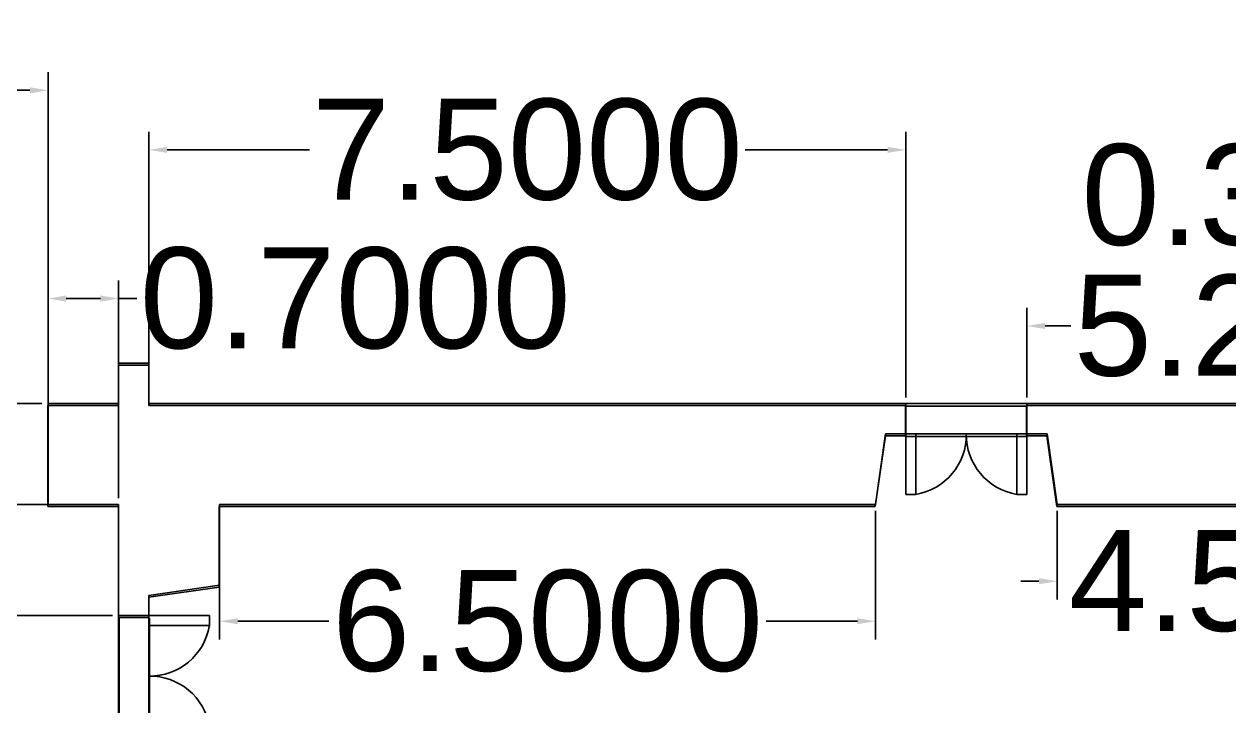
# Model space of a CAD drawing. Header units: inches. Extents: x -22 to 121, y -8 to 90.
# Drawn here: x 9.06 to 21, y 8.4 to 15.16 of the extents above; entities that cross this region are included whole.
import ezdxf

# ---------------------------------------------------------------- set-up
doc = ezdxf.new("R2010")
doc.units = ezdxf.units.IN
doc.header["$MEASUREMENT"] = 0
doc.layers.get('0').update_dxf_attribs({"color": 250})
for name, color, linetype in [('Dimensoes', 130, 'Continuous'), ('paredes1', 170, 'Continuous'), ('paredes2', 170, 'Continuous'), ('paredes3', 170, 'Continuous'), ('Portas1', 18, 'Continuous'), ('Portas2', 18, 'Continuous'), ('Portas2D', 40, 'Continuous'), ('Portas3', 18, 'Continuous')]:
    doc.layers.add(name, color=color, linetype=linetype)
doc.styles.get("Standard").update_dxf_attribs({"font": 'arial.ttf', "height": 1})
doc.dimstyles.new('Anotativo', dxfattribs={"dimscale": 0, "dimtxt": 0.18, "dimasz": 0.18, "dimexe": 0.18, "dimexo": 0.0625, "dimgap": 0.09, "dimtad": 0, "dimtih": 1, "dimtoh": 1, "dimdec": 4, "dimzin": 0, "dimdsep": 46, "dimtxsty": 'Standard', "dimcen": 0.09, "dimadec": 0, "dimazin": 0, "dimtfac": 1, "dimtdec": 4, "dimtofl": 0, "dimtmove": 0, "dimatfit": 3, "dimfxl": 1, "dimtolj": 1, "dimtzin": 0, "dimarcsym": 0})

# ---------------------------------------------------------------- blocks, each defined once
blk = doc.blocks.new('parede2.7')
at = {"layer": 'paredes2'}
for p, q in [((61.60583119830982, -16.94205838519441), (61.60583119830982, -16.94205838519441)), ((61.60583119830982, -17.34205838519441), (61.60583119830982, -16.94205838519441)), ((61.60583119830982, -16.94205838519441), (61.90583119830982, -16.94205838519441)), ((61.90583119830982, -16.94205838519441), (61.90583119830982, -17.34205838519441)), ((56.40583119830982, -17.34205838519441), (56.40583119830982, -17.64205838519442)), ((56.40583119830982, -17.34205838519441), (61.60583119830982, -17.34205838519441)), ((61.90583119830982, -17.34205838519441), (62.20583119830982, -17.34205838519441)), ((62.20583119830982, -17.34205838519441), (62.20583119830982, -18.97205838519442)), ((56.40583119830982, -17.64205838519442), (56.60583119830982, -17.64205838519442)), ((56.60583119830982, -17.64205838519442), (56.70583119830982, -18.34205838519441)), ((56.70583119830982, -18.34205838519441), (61.20583119830982, -18.34205838519441)), ((61.20583119830982, -19.14205838519442), (61.20583119830982, -18.34205838519441)), ((61.60583119830982, -19.04205838519442), (62.20583119830982, -18.97205838519442)), ((62.20583119830982, -18.97205838519442), (62.20583119830982, -18.97205838519442)), ((61.60583119830982, -19.04205838519442), (61.60583119830982, -19.14205838519442)), ((61.60583119830982, -19.14205838519442), (61.20583119830982, -19.14205838519442))]:
    blk.add_line(p, q, dxfattribs=at)
blk = doc.blocks.new('parede2.8')
at = {"layer": 'paredes2'}
for p, q in [((47.40583119830982, -17.34205838519441), (47.40583119830982, -16.94205838519441)), ((47.40583119830982, -16.94205838519441), (47.70583119830982, -16.94205838519441)), ((47.70583119830982, -16.94205838519441), (47.70583119830982, -17.34205838519441)), ((46.70583119830982, -17.34205838519441), (46.70583119830982, -18.34205838519441)), ((47.40583119830982, -17.34205838519441), (46.70583119830982, -17.34205838519441)), ((47.10583119830982, -17.34205838519441), (47.23654137683404, -17.34205838519441)), ((47.70583119830982, -17.34205838519441), (55.20583119830982, -17.34205838519441)), ((50.06059548570593, -17.34205838519441), (50.06059548570593, -17.34205838519441)), ((55.20583119830982, -17.34205838519441), (55.20583119830982, -17.64205838519441)), ((54.90583119830982, -18.34205838519441), (55.00583119830982, -17.64205838519441)), ((55.20583119830982, -17.64205838519441), (55.00583119830982, -17.64205838519441)), ((47.40583119830982, -18.34205838519441), (46.70583119830982, -18.34205838519441)), ((47.40583119830982, -19.44205838519441), (47.40583119830982, -18.34205838519441)), ((54.90583119830982, -18.34205838519441), (48.40583119830982, -18.34205838519441)), ((48.40583119830982, -18.34205838519441), (48.40583119830982, -19.14205838519442)), ((48.60583119830982, -18.34205838519442), (48.60583119830982, -18.34205838519442)), ((48.40583119830982, -19.14205838519442), (47.70583119830982, -19.24205838519442)), ((47.70583119830982, -19.44205838519441), (47.70583119830982, -19.24205838519442)), ((47.40583119830982, -19.44205838519441), (47.70583119830982, -19.44205838519441))]:
    blk.add_line(p, q, dxfattribs=at)
blk = doc.blocks.new('parede3.7')
at = {"layer": 'paredes3'}
for p, q in [((96.46592668191148, -15.92386051335507), (96.46592668191148, -15.92386051335507)), ((96.46592668191148, -16.32386051335507), (96.46592668191148, -15.92386051335507)), ((96.46592668191148, -15.92386051335507), (96.76592668191148, -15.92386051335507)), ((96.76592668191148, -15.92386051335507), (96.76592668191148, -16.32386051335507)), ((91.26592668191148, -16.32386051335507), (91.26592668191148, -16.62386051335508)), ((91.26592668191148, -16.32386051335507), (96.46592668191148, -16.32386051335507)), ((96.76592668191148, -16.32386051335507), (97.06592668191148, -16.32386051335507)), ((97.06592668191148, -16.32386051335507), (97.06592668191148, -17.95386051335507)), ((91.26592668191148, -16.62386051335508), (91.46592668191148, -16.62386051335508)), ((91.46592668191148, -16.62386051335508), (91.56592668191148, -17.32386051335507)), ((91.56592668191148, -17.32386051335507), (96.06592668191148, -17.32386051335507)), ((96.06592668191148, -18.12386051335508), (96.06592668191148, -17.32386051335507)), ((96.46592668191148, -18.02386051335507), (97.06592668191148, -17.95386051335507)), ((96.46592668191148, -18.02386051335507), (96.46592668191148, -18.12386051335508)), ((97.06592668191148, -17.95386051335507), (97.06592668191148, -17.95386051335507)), ((96.46592668191148, -18.12386051335508), (96.06592668191148, -18.12386051335508))]:
    blk.add_line(p, q, dxfattribs=at)
blk = doc.blocks.new('parede3.8')
at = {"layer": 'paredes3'}
for p, q in [((82.26592668191148, -16.32386051335507), (82.26592668191148, -15.92386051335507)), ((82.26592668191148, -15.92386051335507), (82.56592668191148, -15.92386051335507)), ((82.56592668191148, -15.92386051335507), (82.56592668191148, -16.32386051335507)), ((81.56592668191148, -16.32386051335507), (81.56592668191148, -17.32386051335507)), ((82.26592668191148, -16.32386051335507), (81.56592668191148, -16.32386051335507)), ((81.96592668191148, -16.32386051335507), (82.09663686043571, -16.32386051335507)), ((82.56592668191148, -16.32386051335507), (90.06592668191148, -16.32386051335507)), ((84.9206909693076, -16.32386051335507), (84.9206909693076, -16.32386051335507)), ((90.06592668191148, -16.32386051335507), (90.06592668191148, -16.62386051335507)), ((89.76592668191148, -17.32386051335507), (89.86592668191147, -16.62386051335507)), ((90.06592668191148, -16.62386051335507), (89.86592668191147, -16.62386051335507)), ((82.26592668191148, -17.32386051335507), (81.56592668191148, -17.32386051335507)), ((82.26592668191148, -18.42386051335507), (82.26592668191148, -17.32386051335507)), ((89.76592668191148, -17.32386051335507), (83.26592668191148, -17.32386051335507)), ((83.26592668191148, -17.32386051335507), (83.26592668191148, -18.12386051335508)), ((83.46592668191148, -17.32386051335508), (83.46592668191148, -17.32386051335508)), ((83.26592668191148, -18.12386051335508), (82.56592668191148, -18.22386051335507)), ((82.56592668191148, -18.42386051335507), (82.56592668191148, -18.22386051335507)), ((82.26592668191148, -18.42386051335507), (82.56592668191148, -18.42386051335507))]:
    blk.add_line(p, q, dxfattribs=at)
blk = doc.blocks.new('porta1.2')
at = {"layer": 'Portas1', "linetype": 'ByBlock', "true_color": 0xf9f7d7}
h = blk.add_hatch(color=7, dxfattribs=at)
h.dxf.hatch_style = 1
h.paths.add_polyline_path([(1.018053059459396, -0.1822653437241222), (1.018053059459396, 0.2777346562758778), (-0.1819469405406039, 0.2777346562758778), (-0.1819469405406039, -0.1822653437241221)])
at = {"layer": 'Portas1', "linetype": 'ByBlock', "true_color": 0xf9f7d7, "extrusion": (1.224646799147353e-16, 0, -1)}
h = blk.add_hatch(color=7, dxfattribs=at)
h.dxf.hatch_style = 1
h.paths.add_polyline_path([(0.1819469405406039, -0.1822653437241217), (0.1819469405406039, 0.2777346562758782), (-1.018053059459396, 0.2777346562758782), (-1.018053059459396, -0.1822653437241217)])
at = {"layer": 'Portas1', "linetype": 'ByBlock', "true_color": 0xdcdcac}
h = blk.add_hatch(color=254, dxfattribs=at)
h.dxf.hatch_style = 1
h.paths.add_polyline_path([(1.018053059459396, -0.2822653437241223), (1.018053059459396, -0.1822653437241222), (-0.1819469405406039, -0.1822653437241222), (-0.1819469405406039, -0.2822653437241223)])
at = {"layer": 'Portas1', "linetype": 'ByBlock', "true_color": 0xdcdcac, "extrusion": (1.224646799147353e-16, 0, -1)}
h = blk.add_hatch(color=254, dxfattribs=at)
h.dxf.hatch_style = 1
h.paths.add_polyline_path([(0.1819469405406039, -0.2822653437241223), (0.1819469405406039, -0.1822653437241217), (-1.018053059459396, -0.1822653437241217), (-1.018053059459396, -0.2822653437241223)])
at = {"layer": 'Portas1', "linetype": 'ByBlock', "true_color": 0xffffff}
h = blk.add_hatch(color=7, dxfattribs=at)
h.dxf.hatch_style = 1
h.paths.add_polyline_path([(-0.1819469405406039, -0.2822653437241223), (-0.1819469405406038, -0.9222653428443843), (1.018053059459396, -0.9222653428443843), (1.018053059459396, -0.2822653437241223)])
h.paths.add_polyline_path([(0.4580530594593962, -0.3422653437241223), (0.9580530594593962, -0.3422653437241223), (0.9580530594593962, -0.8422653437241223), (0.4580530594593962, -0.8422653437241223)], flags=16)
h.paths.add_polyline_path([(0.3780530594593962, -0.8422653437241223), (-0.1219469405406038, -0.8422653437241223), (-0.121946940540604, -0.3422653437241223), (0.3780530594593962, -0.3422653437241223)], flags=16)
at = {"layer": 'Portas1', "linetype": 'ByBlock', "true_color": 0xffffff, "extrusion": (1.224646799147353e-16, 0, -1)}
h = blk.add_hatch(color=7, dxfattribs=at)
h.dxf.hatch_style = 1
h.paths.add_polyline_path([(0.1819469405406039, -0.9222653428443839), (0.1819469405406039, -0.2822653437241223), (-1.018053059459396, -0.2822653437241223), (-1.018053059459396, -0.9222653428443839)])
h.paths.add_polyline_path([(0.1219469405406043, -0.8422653437241219), (-0.3780530594593957, -0.8422653437241219), (-0.3780530594593957, -0.3422653437241219), (0.1219469405406043, -0.3422653437241219)], flags=16)
h.paths.add_polyline_path([(-0.4580530594593958, -0.8422653437241219), (-0.9580530594593967, -0.8422653437241219), (-0.9580530594593967, -0.3422653437241219), (-0.4580530594593958, -0.3422653437241219)], flags=16)
at = {"layer": 'Portas1', "linetype": 'ByBlock', "true_color": 0xc9ddde}
h = blk.add_hatch(color=254, dxfattribs=at)
h.dxf.hatch_style = 1
h.paths.add_polyline_path([(0.3780530594593962, -0.3422653437241223), (-0.121946940540604, -0.3422653437241223), (-0.1219469405406038, -0.8422653437241223), (0.3780530594593962, -0.8422653437241223)])
h.paths.add_polyline_path([(0.4580530594593962, -0.3422653437241223), (0.4580530594593962, -0.8422653437241223), (0.9580530594593962, -0.8422653437241223), (0.9580530594593962, -0.3422653437241223)])
at = {"layer": 'Portas1', "linetype": 'ByBlock', "true_color": 0xc9ddde, "extrusion": (1.224646799147353e-16, 0, -1)}
h = blk.add_hatch(color=254, dxfattribs=at)
h.dxf.hatch_style = 1
h.paths.add_polyline_path([(-0.4580530594593958, -0.8422653437241219), (-0.4580530594593958, -0.3422653437241219), (-0.9580530594593967, -0.3422653437241219), (-0.9580530594593967, -0.8422653437241219)])
h.paths.add_polyline_path([(0.1219469405406043, -0.8422653437241219), (0.1219469405406043, -0.3422653437241219), (-0.3780530594593957, -0.3422653437241219), (-0.3780530594593957, -0.8422653437241219)])
at = {"layer": 'Portas1', "linetype": 'ByBlock'}
h = blk.add_hatch(color=7, dxfattribs=at)
h.dxf.hatch_style = 1
h.paths.add_polyline_path([(0.4180530564823783, -0.9222653428443843), (-0.1819469405406039, -0.9222653428443843), (-0.1819469405406039, -3.422265343724122), (0.4180530564823779, -3.422265343724122)])
h.paths.add_polyline_path([(1.018053059459396, -0.9222653428443843), (0.4180530564823783, -0.9222653428443843), (0.4180530564823779, -3.422265343724122), (1.018053059459396, -3.422265343724122)])
at = {"layer": 'Portas1', "linetype": 'ByBlock', "extrusion": (1.224646799147353e-16, 0, -1)}
h = blk.add_hatch(color=7, dxfattribs=at)
h.dxf.hatch_style = 1
h.paths.add_polyline_path([(-0.4180530624364144, -0.9222653428443839), (-1.018053059459396, -0.9222653428443839), (-1.018053059459396, -3.422265343724122), (-0.4180530624364144, -3.422265343724122)])
h.paths.add_polyline_path([(0.1819469405406039, -0.9222653428443839), (-0.4180530624364144, -0.9222653428443839), (-0.4180530624364144, -3.422265343724122), (0.1819469405406039, -3.422265343724122)])
at = {"layer": 'Portas1', "color": 250, "linetype": 'ByBlock'}
for p, q in [((1.018053059459396, 0.2777346562758778), (-0.1819469405406039, 0.2777346562758778)), ((-0.1819469405406039, 0.2777346562758778), (-0.1819469405406039, -3.422265343724122)), ((1.018053059459396, -3.422265343724122), (1.018053059459396, 0.2777346562758778)), ((-0.1819469405406039, -0.1822653437241222), (1.018053059459396, -0.1822653437241222)), ((1.018053059459396, -0.2822653437241223), (-0.1819469405406039, -0.2822653437241223)), ((-0.1219469405406039, -0.3422653437241223), (0.3780530594593962, -0.3422653437241223)), ((-0.1219469405406039, -0.8422653437241223), (-0.1219469405406039, -0.3422653437241223)), ((0.3780530594593962, -0.3422653437241223), (0.3780530594593962, -0.8422653437241223)), ((0.4580530594593961, -0.3422653437241223), (0.9580530594593962, -0.3422653437241223)), ((0.4580530594593962, -0.8422653437241223), (0.4580530594593962, -0.3422653437241223)), ((0.9580530594593962, -0.3422653437241223), (0.9580530594593962, -0.8422653437241223)), ((-0.1819469435176217, -0.9222653428443843), (1.018053059459396, -0.9222653428443843)), ((0.3780530594593962, -0.8422653437241223), (-0.1219469405406039, -0.8422653437241223)), ((0.4180530564823783, -0.9222653428443843), (0.4180530564823779, -3.422265343724122)), ((0.9580530594593962, -0.8422653437241223), (0.4580530594593962, -0.8422653437241223)), ((-0.1819469405406039, -3.422265343724122), (1.018053059459396, -3.422265343724122))]:
    blk.add_line(p, q, dxfattribs=at)
at = {"layer": 'Portas1', "color": 250, "linetype": 'ByBlock', "extrusion": (1.224646799147353e-16, 0, -1)}
for p, q in [((-0.1819469405406039, 0.2777346562758782, 0.3), (1.018053059459396, 0.2777346562758782, 0.3000000000000002)), ((-0.1819469405406039, -3.422265343724122, 0.3), (-0.1819469405406039, 0.2777346562758782, 0.3)), ((1.018053059459396, 0.2777346562758782, 0.3000000000000002), (1.018053059459396, -3.422265343724122, 0.3000000000000002)), ((1.018053059459396, -0.1822653437241217, 0.3000000000000002), (-0.1819469405406039, -0.1822653437241217, 0.3)), ((-0.1819469405406039, -0.2822653437241223, 0.3), (1.018053059459396, -0.2822653437241223, 0.3000000000000002)), ((0.3780530594593966, -0.3422653437241219, 0.3000000000000001), (-0.1219469405406043, -0.3422653437241219, 0.3)), ((-0.1219469405406043, -0.3422653437241219, 0.3), (-0.1219469405406043, -0.8422653437241219, 0.3)), ((0.3780530594593957, -0.8422653437241219, 0.3000000000000001), (0.3780530594593957, -0.3422653437241219, 0.3000000000000001)), ((0.9580530594593967, -0.3422653437241219, 0.3000000000000002), (0.4580530594593958, -0.3422653437241219, 0.3000000000000001)), ((0.4580530594593958, -0.3422653437241219, 0.3000000000000001), (0.4580530594593958, -0.8422653437241219, 0.3000000000000001)), ((0.9580530594593967, -0.8422653437241219, 0.3000000000000002), (0.9580530594593967, -0.3422653437241219, 0.3000000000000002)), ((1.018053062436414, -0.9222653428443839, 0.3000000000000002), (-0.1819469405406039, -0.9222653428443839, 0.3)), ((-0.1219469405406043, -0.8422653437241219, 0.3), (0.3780530594593957, -0.8422653437241219, 0.3000000000000001)), ((0.4180530624364144, -0.9222653428443839, 0.3000000000000001), (0.4180530624364144, -3.422265343724122, 0.3000000000000001)), ((0.4580530594593958, -0.8422653437241219, 0.3000000000000001), (0.9580530594593967, -0.8422653437241219, 0.3000000000000002)), ((1.018053059459396, -3.422265343724122, 0.3000000000000002), (-0.1819469405406039, -3.422265343724122, 0.3))]:
    blk.add_line(p, q, dxfattribs=at)
blk = doc.blocks.new('parede1.7')
at = {"layer": 'paredes1'}
for p, q in [((24.2, 11.8), (24.2, 11.8)), ((24.2, 11.4), (24.2, 11.8)), ((24.2, 11.8), (24.5, 11.8)), ((24.5, 11.8), (24.5, 11.4)), ((19, 11.4), (19, 11.1)), ((19, 11.4), (24.2, 11.4)), ((24.5, 11.4), (24.8, 11.4)), ((24.8, 11.4), (24.8, 9.77)), ((19, 11.1), (19.2, 11.1)), ((19.2, 11.1), (19.3, 10.4)), ((19.3, 10.4), (23.8, 10.4)), ((23.8, 9.6), (23.8, 10.4)), ((24.2, 9.7), (24.8, 9.77)), ((24.2, 9.7), (24.2, 9.6)), ((24.8, 9.77), (24.8, 9.77)), ((24.2, 9.6), (23.8, 9.6))]:
    blk.add_line(p, q, dxfattribs=at)
blk = doc.blocks.new('parede1.8')
at = {"layer": 'paredes1'}
for p, q in [((10, 11.4), (10, 11.8)), ((10, 11.8), (10.3, 11.8)), ((10.3, 11.8), (10.3, 11.4)), ((9.3, 11.4), (9.3, 10.4)), ((10, 11.4), (9.3, 11.4)), ((9.7, 11.4), (9.830710178524225, 11.4)), ((10.3, 11.4), (17.8, 11.4)), ((12.65476428739611, 11.4), (12.65476428739611, 11.4)), ((17.8, 11.4), (17.8, 11.1)), ((17.5, 10.4), (17.6, 11.1)), ((17.8, 11.1), (17.6, 11.1)), ((10, 10.4), (9.3, 10.4)), ((10, 9.3), (10, 10.4)), ((17.5, 10.4), (11, 10.4)), ((11, 10.4), (11, 9.6)), ((11.2, 10.4), (11.2, 10.4)), ((11, 9.6), (10.3, 9.5)), ((10.3, 9.3), (10.3, 9.5)), ((10, 9.3), (10.3, 9.3))]:
    blk.add_line(p, q, dxfattribs=at)
blk = doc.blocks.new('Porta2.2')
at = {"layer": 'Portas2', "linetype": 'ByBlock', "extrusion": (0, -1, 2.220446049250313e-16)}
h = blk.add_hatch(color=7, dxfattribs=at)
h.dxf.hatch_style = 1
h.paths.add_polyline_path([(5.798510618739668, 2.500000000879733), (5.198510621716686, 2.500000000879733), (5.198510621716686, -4.884981308350689e-15), (5.798510618739668, -4.884981308350689e-15)])
h.paths.add_polyline_path([(6.398510621716685, 2.500000000879733), (5.798510618739668, 2.500000000879733), (5.798510618739668, -4.884981308350689e-15), (6.398510621716685, -4.884981308350689e-15)])
at = {"layer": 'Portas2', "linetype": 'ByBlock', "true_color": 0xf9f7d7, "extrusion": (0, -1, 2.220446049250313e-16)}
h = blk.add_hatch(color=7, dxfattribs=at)
h.dxf.hatch_style = 1
h.paths.add_polyline_path([(6.398510621716685, 3.239999999999995), (6.398510621716685, 3.699999999999995), (5.198510621716686, 3.699999999999995), (5.198510621716686, 3.239999999999996)])
at = {"layer": 'Portas2', "linetype": 'ByBlock', "true_color": 0xdcdcac, "extrusion": (0, -1, 2.220446049250313e-16)}
h = blk.add_hatch(color=254, dxfattribs=at)
h.dxf.hatch_style = 1
h.paths.add_polyline_path([(5.198510621716686, 3.239999999999995), (5.198510621716686, 3.139999999999995), (6.398510621716685, 3.139999999999995), (6.398510621716685, 3.239999999999995)])
at = {"layer": 'Portas2', "linetype": 'ByBlock', "true_color": 0xffffff, "extrusion": (0, -1, 2.220446049250313e-16)}
h = blk.add_hatch(color=7, dxfattribs=at)
h.dxf.hatch_style = 1
h.paths.add_polyline_path([(6.398510621716685, 2.500000000879733), (6.398510621716685, 3.139999999999995), (5.198510621716686, 3.139999999999996), (5.198510621716686, 2.500000000879733)])
h.paths.add_polyline_path([(5.838510621716686, 2.579999999999995), (5.838510621716686, 3.079999999999995), (6.338510621716686, 3.079999999999995), (6.338510621716686, 2.579999999999995)], flags=16)
h.paths.add_polyline_path([(5.758510621716685, 2.579999999999995), (5.258510621716685, 2.579999999999995), (5.258510621716685, 3.079999999999995), (5.758510621716685, 3.079999999999995)], flags=16)
at = {"layer": 'Portas2', "linetype": 'ByBlock', "true_color": 0xc9ddde, "extrusion": (0, -1, 2.220446049250313e-16)}
h = blk.add_hatch(color=254, dxfattribs=at)
h.dxf.hatch_style = 1
h.paths.add_polyline_path([(5.258510621716685, 2.579999999999995), (5.758510621716685, 2.579999999999995), (5.758510621716685, 3.079999999999995), (5.258510621716685, 3.079999999999995)])
h.paths.add_polyline_path([(5.838510621716686, 2.579999999999995), (6.338510621716686, 2.579999999999995), (6.338510621716686, 3.079999999999995), (5.838510621716686, 3.079999999999995)])
at = {"layer": 'Portas2', "linetype": 'ByBlock', "true_color": 0xffffff, "extrusion": (1.224646799147353e-16, 1, -2.220446049250313e-16)}
h = blk.add_hatch(color=7, dxfattribs=at)
h.dxf.hatch_style = 1
h.paths.add_polyline_path([(-5.198510621716691, 2.500000000879734), (-5.198510621716691, 3.139999999999995), (-6.398510621716689, 3.139999999999996), (-6.398510621716689, 2.500000000879734)])
h.paths.add_polyline_path([(-5.258510621716688, 2.579999999999996), (-5.758510621716688, 2.579999999999996), (-5.758510621716688, 3.079999999999996), (-5.258510621716688, 3.079999999999996)], flags=16)
h.paths.add_polyline_path([(-5.838510621716688, 2.579999999999996), (-6.33851062171669, 2.579999999999996), (-6.33851062171669, 3.079999999999996), (-5.838510621716688, 3.079999999999996)], flags=16)
at = {"layer": 'Portas2', "linetype": 'ByBlock', "true_color": 0xdcdcac, "extrusion": (1.224646799147353e-16, 1, -2.220446049250313e-16)}
h = blk.add_hatch(color=254, dxfattribs=at)
h.dxf.hatch_style = 1
h.paths.add_polyline_path([(-5.198510621716688, 3.139999999999996), (-5.198510621716686, 3.239999999999995), (-6.398510621716687, 3.239999999999996), (-6.398510621716685, 3.139999999999995)])
at = {"layer": 'Portas2', "linetype": 'ByBlock', "extrusion": (1.224646799147353e-16, 1, -2.220446049250313e-16)}
h = blk.add_hatch(color=7, dxfattribs=at)
h.dxf.hatch_style = 1
h.paths.add_polyline_path([(-5.798510624693707, 2.500000000879734), (-6.398510621716689, 2.500000000879734), (-6.398510621716689, -4.440892098500626e-15), (-5.798510624693707, -4.440892098500626e-15)])
h.paths.add_polyline_path([(-5.198510621716689, 2.500000000879734), (-5.798510624693707, 2.500000000879734), (-5.798510624693707, -4.440892098500626e-15), (-5.198510621716689, -4.440892098500626e-15)])
at = {"layer": 'Portas2', "linetype": 'ByBlock', "true_color": 0xf9f7d7, "extrusion": (1.224646799147353e-16, 1, -2.220446049250313e-16)}
h = blk.add_hatch(color=7, dxfattribs=at)
h.dxf.hatch_style = 1
h.paths.add_polyline_path([(-5.19851062171669, 3.239999999999995), (-5.198510621716689, 3.699999999999996), (-6.398510621716688, 3.699999999999995), (-6.398510621716686, 3.239999999999996)])
at = {"layer": 'Portas2', "linetype": 'ByBlock', "true_color": 0xc9ddde, "extrusion": (1.224646799147353e-16, 1, -2.220446049250313e-16)}
h = blk.add_hatch(color=254, dxfattribs=at)
h.dxf.hatch_style = 1
h.paths.add_polyline_path([(-5.838510621716688, 2.579999999999996), (-5.838510621716688, 3.079999999999996), (-6.33851062171669, 3.079999999999996), (-6.33851062171669, 2.579999999999996)])
h.paths.add_polyline_path([(-5.258510621716688, 2.579999999999996), (-5.258510621716688, 3.079999999999996), (-5.758510621716688, 3.079999999999996), (-5.758510621716688, 2.579999999999996)])
at = {"layer": 'Portas2', "color": 250, "linetype": 'ByBlock', "extrusion": (0, -1, 2.220446049250313e-16)}
for p, q in [((5.198510621716686, -20.08573631711631, 3.24), (6.398510621716685, -20.08573631711631, 3.24)), ((5.198510618739668, -20.08573631711631, 2.500000000879738), (6.398510621716685, -20.08573631711631, 2.500000000879738)), ((6.398510621716685, -20.08573631711631, 3.7), (5.198510621716686, -20.08573631711631, 3.7)), ((5.198510621716686, -20.08573631711631), (6.398510621716685, -20.08573631711631)), ((6.398510621716685, -20.08573631711631, 3.14), (5.198510621716686, -20.08573631711631, 3.14)), ((5.198510621716686, -20.08573631711631, 3.7), (5.198510621716686, -20.08573631711631)), ((5.258510621716685, -20.08573631711631, 3.08), (5.758510621716685, -20.08573631711631, 3.08)), ((5.258510621716685, -20.08573631711631, 2.58), (5.258510621716685, -20.08573631711631, 3.08)), ((5.758510621716685, -20.08573631711631, 2.58), (5.258510621716685, -20.08573631711631, 2.58)), ((5.758510621716685, -20.08573631711631, 3.08), (5.758510621716685, -20.08573631711631, 2.58)), ((5.798510618739668, -20.08573631711631, 2.500000000879738), (5.798510618739668, -20.08573631711631)), ((5.838510621716686, -20.08573631711631, 3.08), (6.338510621716686, -20.08573631711631, 3.08)), ((6.338510621716686, -20.08573631711631, 2.58), (5.838510621716686, -20.08573631711631, 2.58)), ((5.838510621716686, -20.08573631711631, 2.58), (5.838510621716686, -20.08573631711631, 3.08)), ((6.338510621716686, -20.08573631711631, 3.08), (6.338510621716686, -20.08573631711631, 2.58)), ((6.398510621716685, -20.08573631711631), (6.398510621716685, -20.08573631711631, 3.7))]:
    blk.add_line(p, q, dxfattribs=at)
at = {"layer": 'Portas2', "color": 250, "linetype": 'ByBlock', "extrusion": (1.224646799147353e-16, 1, -2.220446049250313e-16)}
for p, q in [((6.398510621716685, -20.38573631711632, 3.24), (5.198510621716686, -20.38573631711632, 3.24)), ((6.398510624693703, -20.38573631711632, 2.500000000879738), (5.198510621716686, -20.38573631711632, 2.500000000879738)), ((5.198510621716686, -20.38573631711632, 3.7), (6.398510621716685, -20.38573631711632, 3.7)), ((6.398510621716685, -20.38573631711632), (5.198510621716686, -20.38573631711632)), ((5.198510621716686, -20.38573631711632), (5.198510621716686, -20.38573631711632, 3.7)), ((5.198510621716686, -20.38573631711632, 3.14), (6.398510621716685, -20.38573631711632, 3.14)), ((5.758510621716686, -20.38573631711632, 3.08), (5.258510621716685, -20.38573631711632, 3.08)), ((5.258510621716685, -20.38573631711632, 2.58), (5.758510621716685, -20.38573631711632, 2.58)), ((5.258510621716685, -20.38573631711632, 3.08), (5.258510621716685, -20.38573631711632, 2.58)), ((5.758510621716685, -20.38573631711632, 2.58), (5.758510621716685, -20.38573631711632, 3.08)), ((5.798510624693704, -20.38573631711632, 2.500000000879738), (5.798510624693704, -20.38573631711632)), ((6.338510621716686, -20.38573631711632, 3.08), (5.838510621716686, -20.38573631711632, 3.08)), ((5.838510621716686, -20.38573631711632, 2.58), (6.338510621716686, -20.38573631711632, 2.58)), ((5.838510621716686, -20.38573631711632, 3.08), (5.838510621716686, -20.38573631711632, 2.58)), ((6.338510621716686, -20.38573631711632, 2.58), (6.338510621716686, -20.38573631711632, 3.08)), ((6.398510621716685, -20.38573631711632, 3.7), (6.398510621716685, -20.38573631711632))]:
    blk.add_line(p, q, dxfattribs=at)
blk = doc.blocks.new('Porta3.3')
at = {"layer": 'Portas3', "linetype": 'ByBlock', "extrusion": (0, -1, 2.220446049250313e-16)}
h = blk.add_hatch(color=7, dxfattribs=at)
h.dxf.hatch_style = 1
h.paths.add_polyline_path([(40.16116847032309, 2.500000000879735), (39.56116847330011, 2.500000000879735), (39.56116847330011, -2.664535259100376e-15), (40.16116847032309, -2.664535259100376e-15)])
h.paths.add_polyline_path([(40.76116847330011, 2.500000000879735), (40.16116847032309, 2.500000000879735), (40.16116847032309, -2.664535259100376e-15), (40.76116847330011, -2.664535259100376e-15)])
at = {"layer": 'Portas3', "linetype": 'ByBlock', "true_color": 0xf9f7d7, "extrusion": (0, -1, 2.220446049250313e-16)}
h = blk.add_hatch(color=7, dxfattribs=at)
h.dxf.hatch_style = 1
h.paths.add_polyline_path([(40.76116847330011, 3.239999999999997), (40.76116847330011, 3.699999999999997), (39.56116847330011, 3.699999999999997), (39.56116847330011, 3.239999999999998)])
at = {"layer": 'Portas3', "linetype": 'ByBlock', "true_color": 0xdcdcac, "extrusion": (0, -1, 2.220446049250313e-16)}
h = blk.add_hatch(color=254, dxfattribs=at)
h.dxf.hatch_style = 1
h.paths.add_polyline_path([(39.56116847330011, 3.239999999999997), (39.56116847330011, 3.139999999999997), (40.76116847330011, 3.139999999999997), (40.76116847330011, 3.239999999999998)])
at = {"layer": 'Portas3', "linetype": 'ByBlock', "true_color": 0xffffff, "extrusion": (0, -1, 2.220446049250313e-16)}
h = blk.add_hatch(color=7, dxfattribs=at)
h.dxf.hatch_style = 1
h.paths.add_polyline_path([(40.76116847330011, 2.500000000879735), (40.76116847330011, 3.139999999999997), (39.56116847330011, 3.139999999999997), (39.56116847330011, 2.500000000879735)])
h.paths.add_polyline_path([(40.20116847330011, 2.579999999999997), (40.20116847330011, 3.079999999999997), (40.70116847330011, 3.079999999999997), (40.70116847330011, 2.579999999999997)], flags=16)
h.paths.add_polyline_path([(40.12116847330011, 2.579999999999997), (39.62116847330011, 2.579999999999997), (39.62116847330011, 3.079999999999997), (40.12116847330011, 3.079999999999997)], flags=16)
at = {"layer": 'Portas3', "linetype": 'ByBlock', "true_color": 0xc9ddde, "extrusion": (0, -1, 2.220446049250313e-16)}
h = blk.add_hatch(color=254, dxfattribs=at)
h.dxf.hatch_style = 1
h.paths.add_polyline_path([(39.62116847330011, 2.579999999999997), (40.12116847330011, 2.579999999999997), (40.12116847330011, 3.079999999999997), (39.62116847330011, 3.079999999999997)])
h.paths.add_polyline_path([(40.20116847330011, 2.579999999999997), (40.70116847330011, 2.579999999999997), (40.70116847330011, 3.079999999999997), (40.20116847330011, 3.079999999999997)])
at = {"layer": 'Portas3', "linetype": 'ByBlock', "true_color": 0xffffff, "extrusion": (1.224646799147353e-16, 1, -2.220446049250313e-16)}
h = blk.add_hatch(color=7, dxfattribs=at)
h.dxf.hatch_style = 1
h.paths.add_polyline_path([(-39.5611684733001, 2.500000000879736), (-39.5611684733001, 3.139999999999997), (-40.76116847330012, 3.139999999999998), (-40.76116847330012, 2.500000000879736)])
h.paths.add_polyline_path([(-39.6211684733001, 2.579999999999998), (-40.1211684733001, 2.579999999999998), (-40.1211684733001, 3.079999999999998), (-39.6211684733001, 3.079999999999998)], flags=16)
h.paths.add_polyline_path([(-40.20116847330011, 2.579999999999998), (-40.70116847330011, 2.579999999999998), (-40.70116847330011, 3.079999999999998), (-40.20116847330011, 3.079999999999998)], flags=16)
at = {"layer": 'Portas3', "linetype": 'ByBlock', "true_color": 0xdcdcac, "extrusion": (1.224646799147353e-16, 1, -2.220446049250313e-16)}
h = blk.add_hatch(color=254, dxfattribs=at)
h.dxf.hatch_style = 1
h.paths.add_polyline_path([(-39.56116847330011, 3.139999999999998), (-39.56116847330011, 3.239999999999998), (-40.76116847330012, 3.239999999999998), (-40.7611684733001, 3.139999999999997)])
at = {"layer": 'Portas3', "linetype": 'ByBlock', "extrusion": (1.224646799147353e-16, 1, -2.220446049250313e-16)}
h = blk.add_hatch(color=7, dxfattribs=at)
h.dxf.hatch_style = 1
h.paths.add_polyline_path([(-40.16116847627713, 2.500000000879736), (-40.76116847330011, 2.500000000879736), (-40.76116847330011, -2.220446049250313e-15), (-40.16116847627713, -2.220446049250313e-15)])
h.paths.add_polyline_path([(-39.56116847330011, 2.500000000879736), (-40.16116847627713, 2.500000000879736), (-40.16116847627713, -2.220446049250313e-15), (-39.56116847330011, -2.220446049250313e-15)])
at = {"layer": 'Portas3', "linetype": 'ByBlock', "true_color": 0xf9f7d7, "extrusion": (1.224646799147353e-16, 1, -2.220446049250313e-16)}
h = blk.add_hatch(color=7, dxfattribs=at)
h.dxf.hatch_style = 1
h.paths.add_polyline_path([(-39.5611684733001, 3.239999999999998), (-39.5611684733001, 3.699999999999998), (-40.76116847330012, 3.699999999999998), (-40.76116847330012, 3.239999999999998)])
at = {"layer": 'Portas3', "linetype": 'ByBlock', "true_color": 0xc9ddde, "extrusion": (1.224646799147353e-16, 1, -2.220446049250313e-16)}
h = blk.add_hatch(color=254, dxfattribs=at)
h.dxf.hatch_style = 1
h.paths.add_polyline_path([(-40.2011684733001, 2.579999999999998), (-40.2011684733001, 3.079999999999998), (-40.7011684733001, 3.079999999999998), (-40.7011684733001, 2.579999999999998)])
h.paths.add_polyline_path([(-39.62116847330012, 2.579999999999998), (-39.62116847330012, 3.079999999999998), (-40.12116847330012, 3.079999999999998), (-40.12116847330012, 2.579999999999998)])
at = {"layer": 'Portas3', "color": 250, "linetype": 'ByBlock', "extrusion": (0, -1, 2.220446049250313e-16)}
for p, q in [((39.56116847330011, -10.65713777994224, 3.24), (40.76116847330011, -10.65713777994224, 3.24)), ((39.56116847032309, -10.65713777994224, 2.500000000879738), (40.76116847330011, -10.65713777994224, 2.500000000879738)), ((40.76116847330011, -10.65713777994224, 3.7), (39.56116847330011, -10.65713777994224, 3.7)), ((39.56116847330011, -10.65713777994224), (40.76116847330011, -10.65713777994224)), ((40.76116847330011, -10.65713777994224, 3.14), (39.56116847330011, -10.65713777994224, 3.14)), ((39.56116847330011, -10.65713777994224, 3.7), (39.56116847330011, -10.65713777994224)), ((39.62116847330011, -10.65713777994224, 3.08), (40.12116847330011, -10.65713777994224, 3.08)), ((39.62116847330011, -10.65713777994224, 2.58), (39.62116847330011, -10.65713777994224, 3.08)), ((40.12116847330011, -10.65713777994224, 2.58), (39.62116847330011, -10.65713777994224, 2.58)), ((40.12116847330011, -10.65713777994224, 3.08), (40.12116847330011, -10.65713777994224, 2.58)), ((40.16116847032309, -10.65713777994224, 2.500000000879738), (40.16116847032309, -10.65713777994224)), ((40.20116847330011, -10.65713777994224, 3.08), (40.70116847330011, -10.65713777994224, 3.08)), ((40.70116847330011, -10.65713777994224, 2.58), (40.20116847330011, -10.65713777994224, 2.58)), ((40.20116847330011, -10.65713777994224, 2.58), (40.20116847330011, -10.65713777994224, 3.08)), ((40.70116847330011, -10.65713777994224, 3.08), (40.70116847330011, -10.65713777994224, 2.58)), ((40.76116847330011, -10.65713777994224), (40.76116847330011, -10.65713777994224, 3.7))]:
    blk.add_line(p, q, dxfattribs=at)
at = {"layer": 'Portas3', "color": 250, "linetype": 'ByBlock', "extrusion": (1.224646799147353e-16, 1, -2.220446049250313e-16)}
for p, q in [((40.76116847330011, -10.95713777994224, 3.24), (39.56116847330011, -10.95713777994224, 3.24)), ((40.76116847627713, -10.95713777994224, 2.500000000879738), (39.56116847330011, -10.95713777994224, 2.500000000879738)), ((39.56116847330011, -10.95713777994224, 3.7), (40.76116847330011, -10.95713777994224, 3.7)), ((40.76116847330011, -10.95713777994224), (39.56116847330011, -10.95713777994224)), ((39.56116847330011, -10.95713777994224), (39.56116847330011, -10.95713777994224, 3.7)), ((39.56116847330011, -10.95713777994224, 3.14), (40.76116847330011, -10.95713777994224, 3.14)), ((40.12116847330011, -10.95713777994224, 3.08), (39.62116847330011, -10.95713777994224, 3.08)), ((39.62116847330011, -10.95713777994224, 2.58), (40.12116847330011, -10.95713777994224, 2.58)), ((39.62116847330011, -10.95713777994224, 3.08), (39.62116847330011, -10.95713777994224, 2.58)), ((40.12116847330011, -10.95713777994224, 2.58), (40.12116847330011, -10.95713777994224, 3.08)), ((40.16116847627713, -10.95713777994224, 2.500000000879738), (40.16116847627713, -10.95713777994224)), ((40.70116847330011, -10.95713777994224, 3.08), (40.20116847330011, -10.95713777994224, 3.08)), ((40.20116847330011, -10.95713777994224, 2.58), (40.70116847330011, -10.95713777994224, 2.58)), ((40.20116847330011, -10.95713777994224, 3.08), (40.20116847330011, -10.95713777994224, 2.58)), ((40.70116847330011, -10.95713777994224, 2.58), (40.70116847330011, -10.95713777994224, 3.08)), ((40.76116847330011, -10.95713777994224, 3.7), (40.76116847330011, -10.95713777994224))]:
    blk.add_line(p, q, dxfattribs=at)
blk = doc.blocks.new('Porta2D1.2')
at = {"layer": 'Portas2D'}
for p, q in [((17.93390186776161, 13.08844860182962), (17.93390186776161, 12.48844860182962)), ((18.0339018677616, 13.08844860182962), (17.93390186776161, 13.08844860182962)), ((18.0339018677616, 12.48844860182962), (18.0339018677616, 13.08844860182962)), ((19.0339018677616, 12.48844860182962), (19.0339018677616, 13.08844860182962)), ((19.0339018677616, 13.08844860182962), (19.13390186776159, 13.08844860182962)), ((19.13390186776159, 13.08844860182962), (19.13390186776159, 12.48844860182962)), ((17.93390186776161, 12.48844860182962), (18.0339018677616, 12.48844860182962)), ((19.13390186776159, 12.48844860182962), (19.0339018677616, 12.48844860182962))]:
    blk.add_line(p, q, dxfattribs=at)
for centre, radius, start, end in [((17.93396042066874, 13.08006647440701), 0.6000000000000074, 279.588397569052, 0.8004602464153564), ((19.13384331485445, 13.080066474407), 0.5999999999999943, 179.1995397535838, 260.411602430948)]:
    blk.add_arc(centre, radius, start, end, dxfattribs=at)
blk = doc.blocks.new('*D182')
at = {"layer": 'Defpoints', "color": 0, "transparency": 16777216}
for p in [(24.2, 13.46562655940287), (24.2, 11.8, 3.7), (24.5, 11.8)]:
    blk.add_point(p, dxfattribs=at)
at = {"layer": 'Dimensoes', "color": 0, "lineweight": -2, "transparency": 16777216}
for p, q in [((24.2, 11.8625), (24.2, 13.64562655940287)), ((24.5, 11.8625), (24.5, 13.64562655940287)), ((24.02, 13.46562655940287), (23.84, 13.46562655940287)), ((24.68, 13.46562655940287), (24.86, 13.46562655940287))]:
    blk.add_line(p, q, dxfattribs=at)
at = {"layer": 'Dimensoes', "color": 0, "transparency": 16777216}
for points in [[(24.02, 13.49562655940287), (24.02, 13.43562655940287), (24.2, 13.46562655940287)], [(24.68, 13.49562655940287), (24.68, 13.43562655940287), (24.5, 13.46562655940287)]]:
    blk.add_solid(points, dxfattribs=at)
at = {"layer": 'Dimensoes', "color": 0, "transparency": 16777216, "insert": (21.67598908594816, 13.46562655940287), "char_height": 1, "attachment_point": 5}
blk.add_mtext('\\A1;0.3000', dxfattribs=at)
blk = doc.blocks.new('*D183')
at = {"layer": 'Defpoints', "color": 0, "transparency": 16777216}
for p in [(24.2, 12.1699310713344), (19, 11.4, 3.7), (24.2, 11.4)]:
    blk.add_point(p, dxfattribs=at)
at = {"layer": 'Dimensoes', "color": 0, "lineweight": -2, "transparency": 16777216}
for p, q in [((19, 11.4625), (19, 12.3499310713344)), ((24.2, 11.4625), (24.2, 12.3499310713344)), ((19.18, 12.1699310713344), (19.43598908594816, 12.1699310713344)), ((24.02, 12.1699310713344), (23.76401091405184, 12.1699310713344))]:
    blk.add_line(p, q, dxfattribs=at)
at = {"layer": 'Dimensoes', "color": 0, "transparency": 16777216}
for points in [[(19.18, 12.1999310713344), (19.18, 12.1399310713344), (19, 12.1699310713344)], [(24.02, 12.1999310713344), (24.02, 12.1399310713344), (24.2, 12.1699310713344)]]:
    blk.add_solid(points, dxfattribs=at)
at = {"layer": 'Dimensoes', "color": 0, "transparency": 16777216, "insert": (21.6, 12.1699310713344), "char_height": 1, "attachment_point": 5}
blk.add_mtext('\\A1;5.2000', dxfattribs=at)
blk = doc.blocks.new('*D184')
at = {"layer": 'Defpoints', "color": 0, "transparency": 16777216}
for p in [(19.3, 10.4), (23.8, 10.4), (23.8, 9.640239587432271)]:
    blk.add_point(p, dxfattribs=at)
at = {"layer": 'Dimensoes', "color": 0, "lineweight": -2, "transparency": 16777216}
for p, q in [((19.3, 10.3375), (19.3, 9.460239587432271)), ((23.8, 10.3375), (23.8, 9.460239587432271)), ((19.12, 9.640239587432271), (18.94, 9.640239587432271)), ((23.98, 9.640239587432271), (24.16, 9.640239587432271))]:
    blk.add_line(p, q, dxfattribs=at)
at = {"layer": 'Dimensoes', "color": 0, "transparency": 16777216}
for points in [[(19.12, 9.67023958743227), (19.12, 9.610239587432272), (19.3, 9.640239587432271)], [(23.98, 9.67023958743227), (23.98, 9.610239587432272), (23.8, 9.640239587432271)]]:
    blk.add_solid(points, dxfattribs=at)
at = {"layer": 'Dimensoes', "color": 0, "transparency": 16777216, "insert": (21.55, 9.640239587432271), "char_height": 1, "attachment_point": 5}
blk.add_mtext('\\A1;4.5000', dxfattribs=at)
blk = doc.blocks.new('*D188')
at = {"layer": 'Defpoints', "color": 0, "transparency": 16777216}
for p in [(10.3, 13.91474716739859), (10.3, 11.4, 3.7), (17.8, 11.4, 3.7)]:
    blk.add_point(p, dxfattribs=at)
at = {"layer": 'Dimensoes', "color": 0, "lineweight": -2, "transparency": 16777216}
for p, q in [((10.3, 11.4625), (10.3, 14.09474716739859)), ((17.8, 11.4625), (17.8, 14.09474716739859)), ((10.48, 13.91474716739859), (11.89008185538881, 13.91474716739859)), ((17.62, 13.91474716739859), (16.20991814461119, 13.91474716739859))]:
    blk.add_line(p, q, dxfattribs=at)
at = {"layer": 'Dimensoes', "color": 0, "transparency": 16777216}
for points in [[(10.48, 13.94474716739859), (10.48, 13.88474716739859), (10.3, 13.91474716739859)], [(17.62, 13.94474716739859), (17.62, 13.88474716739859), (17.8, 13.91474716739859)]]:
    blk.add_solid(points, dxfattribs=at)
at = {"layer": 'Dimensoes', "color": 0, "transparency": 16777216, "insert": (14.05, 13.91474716739859), "char_height": 1, "attachment_point": 5}
blk.add_mtext('\\A1;7.5000', dxfattribs=at)
blk = doc.blocks.new('*D189')
at = {"layer": 'Defpoints', "color": 0, "transparency": 16777216}
for p in [(11, 10.4, 3.7), (17.5, 10.4), (17.5, 9.243959550821875)]:
    blk.add_point(p, dxfattribs=at)
at = {"layer": 'Dimensoes', "color": 0, "lineweight": -2, "transparency": 16777216}
for p, q in [((11, 10.3375), (11, 9.063959550821876)), ((17.5, 10.3375), (17.5, 9.063959550821876)), ((11.18, 9.243959550821875), (12.08326057298772, 9.243959550821875)), ((17.32, 9.243959550821875), (16.41673942701228, 9.243959550821875))]:
    blk.add_line(p, q, dxfattribs=at)
at = {"layer": 'Dimensoes', "color": 0, "transparency": 16777216}
for points in [[(11.18, 9.273959550821875), (11.18, 9.213959550821876), (11, 9.243959550821875)], [(17.32, 9.273959550821875), (17.32, 9.213959550821876), (17.5, 9.243959550821875)]]:
    blk.add_solid(points, dxfattribs=at)
at = {"layer": 'Dimensoes', "color": 0, "transparency": 16777216, "insert": (14.25, 9.243959550821875), "char_height": 1, "attachment_point": 5}
blk.add_mtext('\\A1;6.5000', dxfattribs=at)
blk = doc.blocks.new('*D190')
at = {"layer": 'Defpoints', "color": 0, "transparency": 16777216}
for p in [(10, 10.4), (8.782504839253239, 9.3), (10, 9.3, 3.7)]:
    blk.add_point(p, dxfattribs=at)
at = {"layer": 'Dimensoes', "color": 0, "lineweight": -2, "transparency": 16777216}
for p, q in [((9.9375, 10.4), (8.602504839253239, 10.4)), ((8.782504839253239, 10.22), (8.782504839253239, 9.48)), ((9.9375, 9.3), (8.602504839253239, 9.3)), ((8.782504839253239, 9.3), (8.782504839253239, 9.120000000000001)), ((8.782504839253239, 9.120000000000001), (8.602504839253239, 9.120000000000001))]:
    blk.add_line(p, q, dxfattribs=at)
at = {"layer": 'Dimensoes', "color": 0, "transparency": 16777216}
for points in [[(8.75250483925324, 10.22), (8.812504839253238, 10.22), (8.782504839253239, 10.4)], [(8.75250483925324, 9.48), (8.812504839253238, 9.48), (8.782504839253239, 9.3)]]:
    blk.add_solid(points, dxfattribs=at)
at = {"layer": 'Dimensoes', "color": 0, "transparency": 16777216, "insert": (6.485560773768927, 9.120000000000003), "char_height": 1, "attachment_point": 5}
blk.add_mtext('\\A1;1.1000', dxfattribs=at)
blk = doc.blocks.new('*D191')
at = {"layer": 'Defpoints', "color": 0, "transparency": 16777216}
for p in [(10, 12.44140935515781), (9.3, 10.4, 3.7), (10, 10.4, 3.7)]:
    blk.add_point(p, dxfattribs=at)
at = {"layer": 'Dimensoes', "color": 0, "lineweight": -2, "transparency": 16777216}
for p, q in [((9.3, 10.4625), (9.3, 12.62140935515781)), ((10, 10.4625), (10, 12.62140935515781)), ((9.48, 12.44140935515781), (9.82, 12.44140935515781)), ((10, 12.44140935515781), (10.18, 12.44140935515781))]:
    blk.add_line(p, q, dxfattribs=at)
at = {"layer": 'Dimensoes', "color": 0, "transparency": 16777216}
for points in [[(9.48, 12.4714093551578), (9.48, 12.41140935515781), (9.3, 12.44140935515781)], [(9.82, 12.4714093551578), (9.82, 12.41140935515781), (10, 12.44140935515781)]]:
    blk.add_solid(points, dxfattribs=at)
at = {"layer": 'Dimensoes', "color": 0, "transparency": 16777216, "insert": (12.34401091405184, 12.44140935515781), "char_height": 1, "attachment_point": 5}
blk.add_mtext('\\A1;0.7000', dxfattribs=at)
blk = doc.blocks.new('*D192')
at = {"layer": 'Defpoints', "color": 0, "transparency": 16777216}
for p in [(7.699999566755874, 14.5051714325123), (7.699999566755874, 11.39999962652441), (9.3, 11.4, 3.7)]:
    blk.add_point(p, dxfattribs=at)
at = {"layer": 'Dimensoes', "color": 0, "lineweight": -2, "transparency": 16777216}
for p, q in [((7.699999566755874, 11.46249962652441), (7.699999566755874, 14.6851714325123)), ((9.3, 11.4625), (9.3, 14.6851714325123)), ((7.699999566755874, 14.5051714325123), (7.519999566755875, 14.5051714325123)), ((9.120000000000001, 14.5051714325123), (7.879999566755874, 14.5051714325123))]:
    blk.add_line(p, q, dxfattribs=at)
at = {"layer": 'Dimensoes', "color": 0, "transparency": 16777216}
for points in [[(7.879999566755874, 14.5351714325123), (7.879999566755874, 14.4751714325123), (7.699999566755874, 14.5051714325123)], [(9.120000000000001, 14.5351714325123), (9.120000000000001, 14.4751714325123), (9.3, 14.5051714325123)]]:
    blk.add_solid(points, dxfattribs=at)
at = {"layer": 'Dimensoes', "color": 0, "transparency": 16777216, "insert": (5.403055501271563, 14.5051714325123), "char_height": 1, "attachment_point": 5}
blk.add_mtext('\\A1;1.6000', dxfattribs=at)
blk = doc.blocks.new('*D197')
at = {"layer": 'Defpoints', "color": 0, "transparency": 16777216}
for p in [(4.199999566755874, 10.39999962652441), (7.699999566755874, 10.39999962652441, 3.7), (7.699999566755874, 7.675408879598026)]:
    blk.add_point(p, dxfattribs=at)
at = {"layer": 'Dimensoes', "color": 0, "lineweight": -2, "transparency": 16777216}
for p, q in [((4.199999566755874, 10.33749962652441), (4.199999566755874, 7.495408879598026)), ((7.699999566755874, 10.33749962652441), (7.699999566755874, 7.495408879598026)), ((4.379999566755874, 7.675408879598026), (7.519999566755875, 7.675408879598026)), ((7.699999566755874, 7.675408879598026), (7.879999566755874, 7.675408879598026))]:
    blk.add_line(p, q, dxfattribs=at)
at = {"layer": 'Dimensoes', "color": 0, "transparency": 16777216}
for points in [[(4.379999566755874, 7.705408879598026), (4.379999566755874, 7.645408879598025), (4.199999566755874, 7.675408879598026)], [(7.519999566755875, 7.705408879598026), (7.519999566755875, 7.645408879598025), (7.699999566755874, 7.675408879598026)]]:
    blk.add_solid(points, dxfattribs=at)
at = {"layer": 'Dimensoes', "color": 0, "transparency": 16777216, "insert": (10.04366941668766, 7.675408879598026), "char_height": 1, "attachment_point": 5}
blk.add_mtext('\\A1;3.5000', dxfattribs=at)
blk = doc.blocks.new('*D198')
at = {"layer": 'Defpoints', "color": 0, "transparency": 16777216}
for p in [(9.3, 11.4, 3.7), (8.608096242001325, 10.4), (9.3, 10.4)]:
    blk.add_point(p, dxfattribs=at)
at = {"layer": 'Dimensoes', "color": 0, "lineweight": -2, "transparency": 16777216}
for p, q in [((9.2375, 11.4), (8.428096242001326, 11.4)), ((8.608096242001325, 11.22), (8.608096242001325, 10.58)), ((9.2375, 10.4), (8.428096242001326, 10.4)), ((8.608096242001325, 10.4), (8.608096242001325, 10.22)), ((8.608096242001325, 10.22), (8.428096242001326, 10.22))]:
    blk.add_line(p, q, dxfattribs=at)
at = {"layer": 'Dimensoes', "color": 0, "transparency": 16777216}
for points in [[(8.578096242001326, 11.22), (8.638096242001325, 11.22), (8.608096242001325, 11.4)], [(8.578096242001326, 10.58), (8.638096242001325, 10.58), (8.608096242001325, 10.4)]]:
    blk.add_solid(points, dxfattribs=at)
at = {"layer": 'Dimensoes', "color": 0, "transparency": 16777216, "insert": (6.311152176517013, 10.22), "char_height": 1, "attachment_point": 5}
blk.add_mtext('\\A1;1.0000', dxfattribs=at)

msp = doc.modelspace()

# ---------------------------------------------------------------- block references
at = {"extrusion": (0, -1, 2.220446049250313e-16)}
msp.add_blockref('porta1.2', (17.98194694351762, 3.422265343724125, -11.39999999912026), dxfattribs=at)
at = {"extrusion": (-1, 1.83697019872103e-16, 2.220446049250313e-16)}
msp.add_blockref('porta1.2', (-9.11841653916272, 3.422265343724124, -10.2999268668928), dxfattribs=at)
at = {"layer": 'paredes1'}
for name, p in [('parede1.8', (0, 0)), ('parede3.8', (-72.26583423725185, 27.72403215502566, 8.41386434345224)), ('parede1.7', (0, 0)), ('parede3.7', (-72.26583423725185, 27.72403215502566, 8.41386434345224))]:
    msp.add_blockref(name, p, dxfattribs=at)
at = {"layer": 'paredes2'}
for name in ['parede2.8', 'parede2.7']:
    msp.add_blockref(name, (-37.40827410381868, 28.7235418279416, 4.204977111606217), dxfattribs=at)
at = {"layer": 'Portas1'}
for name, p in [('Porta3.3', (-21.76368652633376, 22.05927757903057, 8.418975391718101)), ('Porta2.2', (12.60755863296056, 31.46126651230881, 4.188831525157939))]:
    msp.add_blockref(name, p, dxfattribs=at)
at = {"layer": 'Portas1', "rotation": 270}
for name, p in [('Porta3.3', (20.9546239994782, 48.86330798235289, 8.418975391718101)), ('Porta2.2', (30.3917511711281, 14.47386337627028, 4.188831525157939))]:
    msp.add_blockref(name, p, dxfattribs=at)
at = {"layer": 'Portas2D'}
msp.add_blockref('Porta2D1.2', (-0.1339036142913628, -1.98844789697344), dxfattribs=at)
at = {"layer": 'Portas2D', "rotation": 90.00979309400395}
msp.add_blockref('Porta2D1.2', (23.39151437255534, -9.831665025250066), dxfattribs=at)

# ---------------------------------------------------------------- dimensions: what is measured, and where the dimension line sits
at = {"layer": 'Dimensoes'}
for base, p1, p2, angle, picture, middle in [((7.699999566755874, 14.5051714325123), (9.3, 11.4, 3.7), (7.699999566755874, 11.39999962652441), 180, '*D192', (5.403055501271563, 14.5051714325123)), ((10.3, 13.91474716739859), (17.8, 11.4, 3.7), (10.3, 11.4, 3.7), 180, '*D188', (14.05, 13.91474716739859)), ((24.2, 13.46562655940287), (24.5, 11.8), (24.2, 11.8, 3.7), 180, '*D182', (21.67598908594816, 13.46562655940287)), ((10, 12.44140935515781), (9.3, 10.4, 3.7), (10, 10.4, 3.7), 180, '*D191', (12.34401091405184, 12.44140935515781)), ((24.2, 12.1699310713344), (19, 11.4, 3.7), (24.2, 11.4), 180, '*D183', (21.6, 12.1699310713344)), ((8.608096242001325, 10.4), (9.3, 11.4, 3.7), (9.3, 10.4), 270, '*D198', (6.311152176517013, 10.22)), ((8.782504839253239, 9.3), (10, 10.4), (10, 9.3, 3.7), 270, '*D190', (6.485560773768927, 9.120000000000003))]:
    dim = msp.add_linear_dim(base=base, p1=p1, p2=p2, angle=angle, dimstyle='Anotativo', dxfattribs=at)
    dim.commit()
    dim.dimension.update_dxf_attribs({"geometry": picture, "text_midpoint": middle})
for base, p1, p2, picture, middle in [((7.699999566755874, 7.675408879598026), (4.199999566755874, 10.39999962652441), (7.699999566755874, 10.39999962652441, 3.7), '*D197', (10.04366941668766, 7.675408879598026)), ((17.5, 9.243959550821875), (11, 10.4, 3.7), (17.5, 10.4), '*D189', (14.25, 9.243959550821875)), ((23.8, 9.640239587432271), (19.3, 10.4), (23.8, 10.4), '*D184', (21.55, 9.640239587432271))]:
    dim = msp.add_linear_dim(base=base, p1=p1, p2=p2, dimstyle='Anotativo', dxfattribs=at)
    dim.commit()
    dim.dimension.update_dxf_attribs({"geometry": picture, "text_midpoint": middle})

doc.saveas('drawing.dxf')
